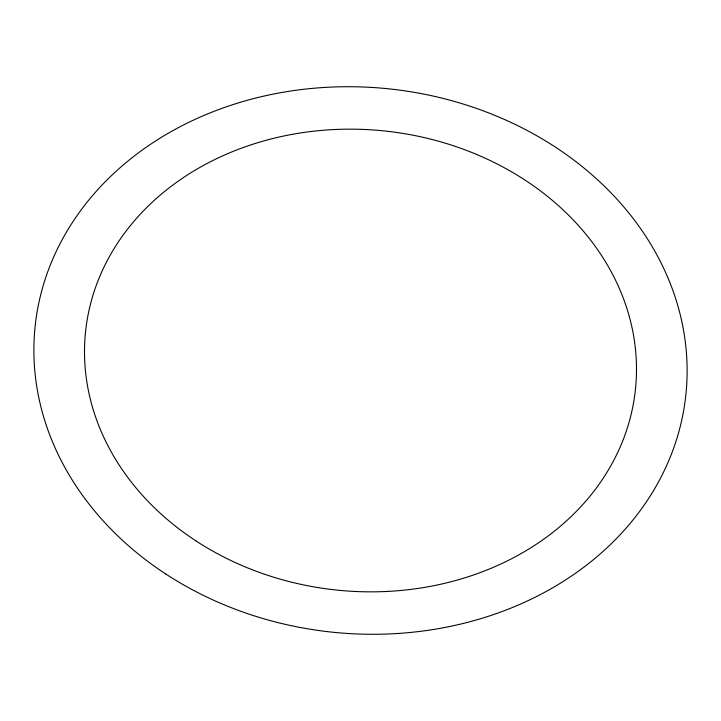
<?xml version="1.0" encoding="UTF-8"?>
<svg xmlns="http://www.w3.org/2000/svg" width="721" height="721" viewBox="0 0 721 721"><rect width="100%" height="100%" fill="white"/><g stroke="black" fill="none" stroke-linecap="round" stroke-linejoin="round"><path stroke-width="1.08" d="M165.695 573.943A327.163 273.133 6 0 0 684.95 402.273A327.163 273.133 6 0 0 230.855 105.293A327.163 273.133 6 0 0 165.695 573.943M195.887 540.858A276.458 230.801 6 0 0 634.66 395.793A276.458 230.801 6 0 0 250.953 144.849A276.458 230.801 6 0 0 195.887 540.858"/></g></svg>
